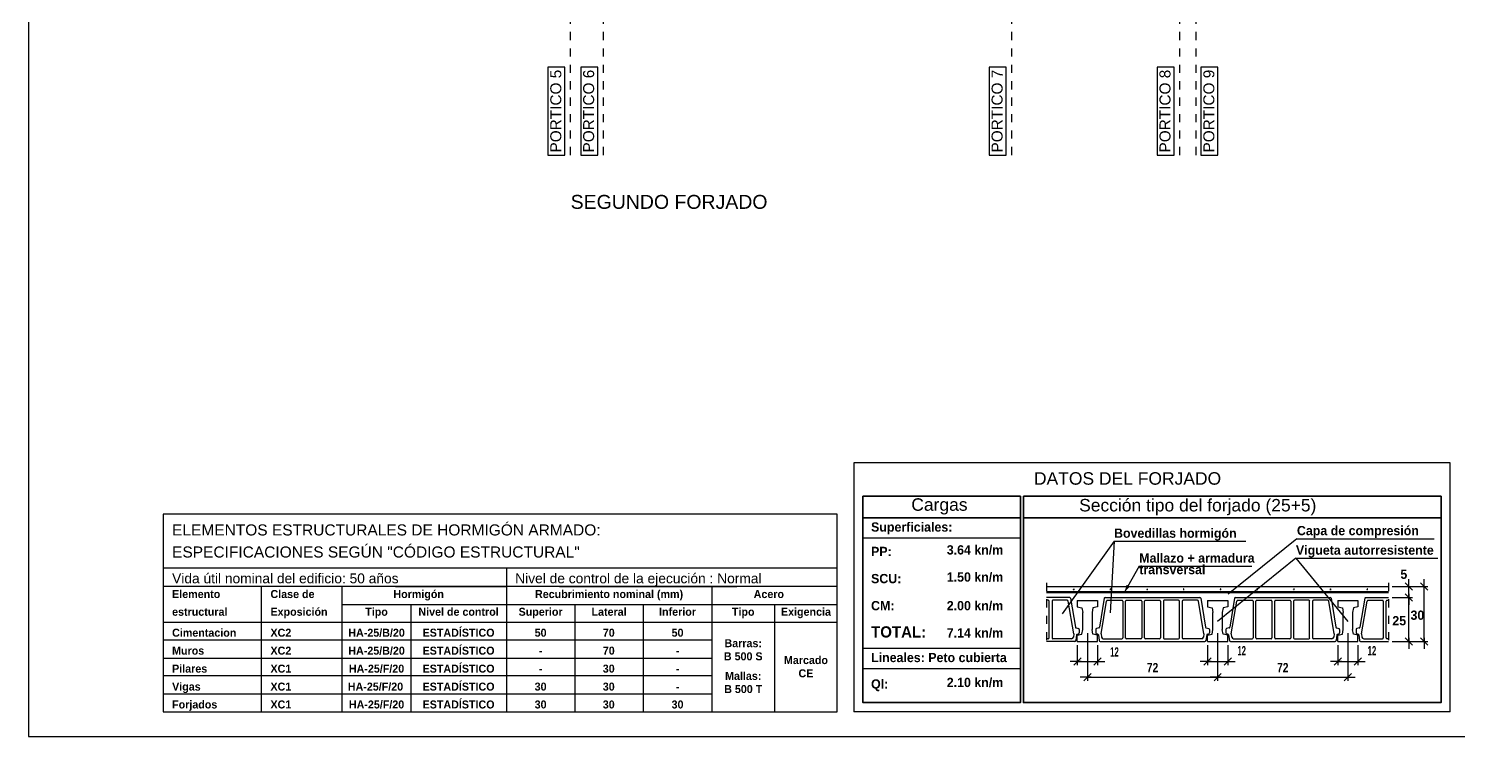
# Model space of a CAD drawing. Extents: x 2455 to 9764, y -806 to 181.
# Drawn here: x 4955.92 to 4973.33, y -582.59 to -573.96 of the extents above; entities that cross this region are included whole.
import ezdxf
from ezdxf.enums import TextEntityAlignment as Align

# ---------------------------------------------------------------- set-up
doc = ezdxf.new("R2010")
doc.units = 0
doc.header["$LTSCALE"] = 0.2
doc.header["$MEASUREMENT"] = 0
doc.linetypes.add('RAYITAS', pattern=[0.375, 0.25, -0.125])
doc.linetypes.add('TRAZO_Y_PUNTO', pattern=[1, 0.5, -0.25, 0, -0.25])
doc.layers.add('0-CYPE2', color=4, linetype='CONTINUOUS', lineweight=35)
doc.layers.add('0-CYPE3', color=5, linetype='CONTINUOUS', lineweight=50)
for name, color, linetype in [('01_cajetín', 7, 'CONTINUOUS'), ('01_textos', 7, 'CONTINUOUS'), ('01_varios', 5, 'CONTINUOUS'), ('02_ejes', 38, 'RAYITAS'), ('02_trama muros', 2, 'CONTINUOUS'), ('07-TEXTOS', 7, 'CONTINUOUS'), ('COTAS', 2, 'CONTINUOUS'), ('CYPECABECERA', 2, 'CONTINUOUS'), ('DETALLE', 2, 'CONTINUOUS'), ('FORJADO', 2, 'CONTINUOUS'), ('PILAR_REF', 3, 'CONTINUOUS'), ('WL', 7, 'CONTINUOUS')]:
    doc.layers.add(name, color=color, linetype=linetype)
doc.layers.add('01_cartela', color=6, linetype='CONTINUOUS', plot=False)
doc.styles.add('BERNARDO', font='GOTHICB.TTF')
doc.styles.add('Estilo1', font='swissel.ttf')
doc.styles.add('NIEVES2', font='sanss___.ttf')

msp = doc.modelspace()

# ---------------------------------------------------------------- linework, layer by layer
at = {"layer": '0-CYPE2'}
for p, q in [((4968.001, -579.657), (4966.081, -579.657)), ((4968.001, -582.174), (4968.001, -579.657)), ((4968.037, -579.657), (4973.123, -579.657)), ((4968.037, -582.174), (4968.037, -579.657)), ((4966.081, -579.92), (4968.001, -579.92)), ((4968.037, -579.92), (4973.123, -579.92)), ((4973.123, -582.174), (4968.037, -582.174))]:
    msp.add_line(p, q, dxfattribs=at)
for points in [[(4966.081, -579.657), (4968.001, -579.657), (4968.001, -582.174), (4966.081, -582.174)], [(4968.037, -579.657), (4973.123, -579.657), (4973.123, -582.174), (4968.037, -582.174)]]:
    msp.add_lwpolyline(points, close=True, dxfattribs=at)
at = {"layer": '0-CYPE3'}
msp.add_line((4968.318, -580.826), (4972.483, -580.826), dxfattribs=at)
at = {"layer": '01_cartela', "color": 3}
msp.add_lwpolyline([(4955.92, -561.051), (4955.92, -582.586), (4986.558, -582.586), (4986.558, -561.051)], close=True, dxfattribs=at)
at = {"layer": '01_varios'}
for p, q in [((4968.759, -581.284), (4968.759, -581.073)), ((4968.873, -581.073), (4968.873, -581.284)), ((4970.345, -581.284), (4970.345, -581.073)), ((4970.459, -581.073), (4970.459, -581.284)), ((4971.932, -581.284), (4971.932, -581.073)), ((4972.045, -581.073), (4972.045, -581.284))]:
    msp.add_line(p, q, dxfattribs=at)
at = {"layer": '02_ejes', "color": 120, "linetype": 'TRAZO_Y_PUNTO', "ltscale": 0.5}
for p, q in [((4962.522, -575.498, 0), (4962.522, -562.312, 0)), ((4962.922, -575.498, 0), (4962.922, -562.312, 0)), ((4967.897, -575.498, 0), (4967.897, -562.312, 0)), ((4969.942, -575.498, 0), (4969.942, -562.312, 0)), ((4970.142, -575.498, 0), (4970.142, -562.312, 0))]:
    msp.add_line(p, q, dxfattribs=at)
at = {"layer": '02_trama muros', "color": 2}
for p, q in [((4966.081, -580.166), (4968.001, -580.166)), ((4966.081, -581.511), (4968.001, -581.511)), ((4966.081, -581.757), (4968.001, -581.757))]:
    msp.add_line(p, q, dxfattribs=at)
at = {"layer": 'COTAS', "linetype": 'Continuous'}
for p, q in [((4972.528, -580.759), (4972.962, -580.759)), ((4972.528, -580.759), (4972.774, -580.759)), ((4972.774, -580.804), (4972.685, -580.714)), ((4972.729, -580.804), (4972.729, -580.67)), ((4972.729, -580.893), (4972.729, -580.759)), ((4972.962, -580.804), (4972.873, -580.714)), ((4972.918, -580.804), (4972.918, -580.67)), ((4972.918, -581.429), (4972.918, -580.759)), ((4972.528, -580.893), (4972.774, -580.893)), ((4972.528, -580.893), (4972.774, -580.893)), ((4972.774, -580.938), (4972.685, -580.848)), ((4972.774, -580.938), (4972.685, -580.848)), ((4972.729, -580.938), (4972.729, -580.781)), ((4972.729, -580.848), (4972.729, -580.982)), ((4972.729, -581.429), (4972.729, -580.893)), ((4968.816, -581.326), (4968.816, -581.907)), ((4970.402, -581.326), (4970.402, -581.907)), ((4971.988, -581.326), (4971.988, -581.907)), ((4972.528, -581.429), (4972.962, -581.429)), ((4972.528, -581.429), (4972.774, -581.429)), ((4972.774, -581.474), (4972.685, -581.384)), ((4972.729, -581.384), (4972.729, -581.518)), ((4972.962, -581.474), (4972.873, -581.384)), ((4972.918, -581.384), (4972.918, -581.518)), ((4968.649, -581.716), (4968.738, -581.627)), ((4968.693, -581.474), (4968.693, -581.716)), ((4968.894, -581.716), (4968.984, -581.627)), ((4968.939, -581.474), (4968.939, -581.716)), ((4970.235, -581.716), (4970.324, -581.627)), ((4970.28, -581.474), (4970.28, -581.716)), ((4970.481, -581.716), (4970.57, -581.627)), ((4970.525, -581.474), (4970.525, -581.716)), ((4971.821, -581.716), (4971.91, -581.627)), ((4971.866, -581.474), (4971.866, -581.716)), ((4972.067, -581.716), (4972.156, -581.627)), ((4972.111, -581.474), (4972.111, -581.716)), ((4968.738, -581.671), (4968.604, -581.671)), ((4968.693, -581.671), (4968.939, -581.671)), ((4968.772, -581.907), (4968.861, -581.818)), ((4968.894, -581.671), (4969.028, -581.671)), ((4970.324, -581.671), (4970.19, -581.671)), ((4970.28, -581.671), (4970.525, -581.671)), ((4970.358, -581.907), (4970.447, -581.818)), ((4970.358, -581.907), (4970.447, -581.818)), ((4970.481, -581.671), (4970.615, -581.671)), ((4971.91, -581.671), (4971.776, -581.671)), ((4971.866, -581.671), (4972.111, -581.671)), ((4971.944, -581.907), (4972.033, -581.818)), ((4972.067, -581.671), (4972.201, -581.671)), ((4968.861, -581.862), (4968.727, -581.862)), ((4968.816, -581.862), (4970.402, -581.862)), ((4970.447, -581.862), (4970.313, -581.862)), ((4970.358, -581.862), (4970.492, -581.862)), ((4970.402, -581.862), (4971.988, -581.862)), ((4971.944, -581.862), (4972.078, -581.862))]:
    msp.add_line(p, q, dxfattribs=at)
at = {"layer": 'CYPECABECERA', "color": 7, "linetype": 'Continuous'}
msp.add_lwpolyline([(4965.77, -579.877), (4957.56, -579.877), (4957.56, -582.286), (4965.77, -582.286)], close=True, dxfattribs=at)
at = {"layer": 'DETALLE', "color": 7}
for p, q in [((4973.235, -579.252), (4965.97, -579.252)), ((4973.235, -582.286), (4965.97, -582.286))]:
    msp.add_line(p, q, dxfattribs=at)
for points in [[(4965.97, -579.252), (4965.97, -582.286)], [(4973.235, -582.286), (4973.235, -579.252)]]:
    msp.add_lwpolyline(points, dxfattribs=at)
at = {"layer": 'FORJADO', "color": 4, "linetype": 'Continuous'}
for p, q in [((4969.14, -580.206), (4968.507, -581.091)), ((4969.14, -580.206), (4969.092, -581.08)), ((4969.14, -580.206), (4970.744, -580.206)), ((4971.368, -580.175), (4970.532, -580.852)), ((4971.368, -580.175), (4973.041, -580.175)), ((4971.356, -580.413), (4970.402, -581.183)), ((4971.356, -580.413), (4971.988, -581.183)), ((4971.356, -580.413), (4973.086, -580.413)), ((4969.447, -580.509), (4969.269, -580.826)), ((4969.447, -580.509), (4970.818, -580.509))]:
    msp.add_line(p, q, dxfattribs=at)
at = {"layer": 'FORJADO', "color": 4, "linetype": 'TRAZO_Y_PUNTO'}
for p, q in [((4968.318, -580.714), (4968.318, -581.474)), ((4972.483, -580.714), (4972.483, -581.474))]:
    msp.add_line(p, q, dxfattribs=at)
at = {"layer": 'FORJADO', "color": 5}
for p, q in [((4968.318, -580.759), (4972.483, -580.759)), ((4968.693, -580.928), (4968.693, -581.006)), ((4968.693, -580.928), (4968.939, -580.928)), ((4968.939, -580.928), (4968.939, -581.006)), ((4970.279, -580.928), (4970.279, -581.006)), ((4970.279, -580.928), (4970.525, -580.928)), ((4970.525, -580.928), (4970.525, -581.006)), ((4971.866, -580.928), (4971.866, -581.006)), ((4971.866, -580.928), (4972.111, -580.928)), ((4972.111, -580.928), (4972.111, -581.006)), ((4968.693, -581.006), (4968.749, -581.017)), ((4968.749, -581.017), (4968.759, -581.073)), ((4968.883, -581.017), (4968.873, -581.073)), ((4968.939, -581.006), (4968.883, -581.017)), ((4970.279, -581.006), (4970.335, -581.017)), ((4970.335, -581.017), (4970.345, -581.073)), ((4970.469, -581.017), (4970.459, -581.073)), ((4970.525, -581.006), (4970.469, -581.017)), ((4971.866, -581.006), (4971.921, -581.017)), ((4971.921, -581.017), (4971.932, -581.073)), ((4972.056, -581.017), (4972.045, -581.073)), ((4972.111, -581.006), (4972.056, -581.017)), ((4968.749, -581.34), (4968.759, -581.284)), ((4968.883, -581.34), (4968.873, -581.284)), ((4970.335, -581.34), (4970.345, -581.284)), ((4970.469, -581.34), (4970.459, -581.284)), ((4971.921, -581.34), (4971.932, -581.284)), ((4972.056, -581.34), (4972.045, -581.284)), ((4968.693, -581.351), (4968.749, -581.34)), ((4968.693, -581.429), (4968.693, -581.351)), ((4968.693, -581.429), (4968.939, -581.429)), ((4968.939, -581.351), (4968.883, -581.34)), ((4968.939, -581.429), (4968.939, -581.351)), ((4970.279, -581.351), (4970.335, -581.34)), ((4970.279, -581.429), (4970.279, -581.351)), ((4970.279, -581.429), (4970.525, -581.429)), ((4970.525, -581.351), (4970.469, -581.34)), ((4970.525, -581.429), (4970.525, -581.351)), ((4971.866, -581.351), (4971.921, -581.34)), ((4971.866, -581.429), (4971.866, -581.351)), ((4971.866, -581.429), (4972.111, -581.429)), ((4972.111, -581.351), (4972.056, -581.34)), ((4972.111, -581.429), (4972.111, -581.351))]:
    msp.add_line(p, q, dxfattribs=at)
at = {"layer": 'FORJADO'}
for p, q in [((4968.6, -580.893), (4968.318, -580.893)), ((4968.34, -580.926), (4968.318, -580.926)), ((4968.351, -581.386), (4968.351, -580.938)), ((4968.385, -580.938), (4968.385, -581.386)), ((4968.571, -580.926), (4968.396, -580.926)), ((4968.65, -581.337), (4968.582, -580.936)), ((4968.611, -580.902), (4968.67, -581.254)), ((4969.021, -580.902), (4968.963, -581.254)), ((4968.982, -581.337), (4969.05, -580.936)), ((4969.032, -580.893), (4970.186, -580.893)), ((4969.061, -580.926), (4969.237, -580.926)), ((4969.248, -580.938), (4969.248, -581.386)), ((4969.281, -581.386), (4969.281, -580.938)), ((4969.292, -580.926), (4969.466, -580.926)), ((4969.478, -580.938), (4969.478, -581.384)), ((4969.511, -581.384), (4969.511, -580.938)), ((4969.522, -580.926), (4969.696, -580.926)), ((4969.707, -580.938), (4969.707, -581.384)), ((4969.741, -580.938), (4969.741, -581.384)), ((4969.926, -580.926), (4969.752, -580.926)), ((4969.937, -581.384), (4969.937, -580.938)), ((4969.971, -580.938), (4969.971, -581.384)), ((4970.157, -580.926), (4969.982, -580.926)), ((4970.236, -581.337), (4970.169, -580.936)), ((4970.197, -580.902), (4970.256, -581.254)), ((4970.608, -580.902), (4970.549, -581.254)), ((4970.568, -581.337), (4970.636, -580.936)), ((4970.619, -580.893), (4971.772, -580.893)), ((4970.647, -580.926), (4970.823, -580.926)), ((4970.834, -580.938), (4970.834, -581.384)), ((4970.867, -581.384), (4970.867, -580.938)), ((4970.879, -580.926), (4971.053, -580.926)), ((4971.064, -580.938), (4971.064, -581.384)), ((4971.097, -581.384), (4971.097, -580.938)), ((4971.108, -580.926), (4971.282, -580.926)), ((4971.294, -580.938), (4971.294, -581.386)), ((4971.327, -580.938), (4971.327, -581.386)), ((4971.512, -580.926), (4971.338, -580.926)), ((4971.523, -581.384), (4971.523, -580.938)), ((4971.557, -580.938), (4971.557, -581.384)), ((4971.744, -580.926), (4971.568, -580.926)), ((4971.822, -581.337), (4971.755, -580.936)), ((4971.783, -580.902), (4971.842, -581.254)), ((4972.194, -580.902), (4972.135, -581.254)), ((4972.155, -581.337), (4972.222, -580.936)), ((4972.205, -580.893), (4972.483, -580.893)), ((4972.233, -580.926), (4972.409, -580.926)), ((4972.42, -580.938), (4972.42, -581.386)), ((4972.454, -581.386), (4972.454, -580.938)), ((4972.465, -580.926), (4972.483, -580.926)), ((4968.678, -581.263), (4968.707, -581.271)), ((4968.716, -581.281), (4968.716, -581.324)), ((4968.917, -581.281), (4968.917, -581.324)), ((4968.954, -581.263), (4968.925, -581.271)), ((4970.264, -581.263), (4970.293, -581.271)), ((4970.302, -581.281), (4970.302, -581.324)), ((4970.503, -581.281), (4970.503, -581.324)), ((4970.54, -581.263), (4970.511, -581.271)), ((4971.85, -581.263), (4971.88, -581.271)), ((4971.888, -581.281), (4971.888, -581.324)), ((4972.089, -581.281), (4972.089, -581.324)), ((4972.127, -581.263), (4972.098, -581.271)), ((4968.34, -581.396), (4968.318, -581.396)), ((4968.661, -581.429), (4968.318, -581.429)), ((4968.623, -581.396), (4968.396, -581.396)), ((4968.65, -581.337), (4968.645, -581.376)), ((4968.683, -581.347), (4968.673, -581.418)), ((4968.692, -581.338), (4968.707, -581.335)), ((4968.941, -581.338), (4968.926, -581.335)), ((4968.95, -581.347), (4968.959, -581.418)), ((4968.972, -581.429), (4970.247, -581.429)), ((4968.982, -581.337), (4968.987, -581.376)), ((4969.009, -581.396), (4969.237, -581.396)), ((4969.466, -581.396), (4969.292, -581.396)), ((4969.696, -581.396), (4969.522, -581.396)), ((4969.752, -581.396), (4969.926, -581.396)), ((4970.209, -581.396), (4969.982, -581.396)), ((4970.236, -581.337), (4970.231, -581.376)), ((4970.269, -581.347), (4970.26, -581.418)), ((4970.278, -581.338), (4970.293, -581.335)), ((4970.527, -581.338), (4970.512, -581.335)), ((4970.536, -581.347), (4970.545, -581.418)), ((4970.558, -581.429), (4971.833, -581.429)), ((4970.568, -581.337), (4970.573, -581.376)), ((4970.596, -581.396), (4970.823, -581.396)), ((4971.053, -581.396), (4970.879, -581.396)), ((4971.282, -581.396), (4971.108, -581.396)), ((4971.338, -581.396), (4971.512, -581.396)), ((4971.795, -581.396), (4971.568, -581.396)), ((4971.822, -581.337), (4971.817, -581.376)), ((4971.855, -581.347), (4971.846, -581.418)), ((4971.864, -581.338), (4971.879, -581.335)), ((4972.113, -581.338), (4972.098, -581.335)), ((4972.122, -581.347), (4972.131, -581.418)), ((4972.144, -581.429), (4972.483, -581.429)), ((4972.155, -581.337), (4972.16, -581.376)), ((4972.182, -581.396), (4972.409, -581.396)), ((4972.483, -581.396), (4972.465, -581.396))]:
    msp.add_line(p, q, dxfattribs=at)
for centre, radius, start, end in [((4968.34, -580.938), 0.0112, 360, 90), ((4968.396, -580.938), 0.0112, 90, 180), ((4968.571, -580.938), 0.0112, 8.9306, 90), ((4968.6, -580.904), 0.0112, 8.9306, 90), ((4969.032, -580.904), 0.0112, 90, 171.0694), ((4969.061, -580.938), 0.0112, 90, 171.0694), ((4969.237, -580.938), 0.0112, 0, 90), ((4969.292, -580.938), 0.0112, 90, 180), ((4969.466, -580.938), 0.0112, 0, 90), ((4969.522, -580.938), 0.0112, 90, 180), ((4969.696, -580.938), 0.0112, 0, 90), ((4969.752, -580.938), 0.0112, 90, 180), ((4969.926, -580.938), 0.0112, 0, 90), ((4969.982, -580.938), 0.0112, 90, 180), ((4970.157, -580.938), 0.0112, 8.9306, 90), ((4970.186, -580.904), 0.0112, 8.9306, 90), ((4970.619, -580.904), 0.0112, 90, 171.0694), ((4970.647, -580.938), 0.0112, 90, 171.0694), ((4970.823, -580.938), 0.0112, 0, 90), ((4970.879, -580.938), 0.0112, 90, 180), ((4971.053, -580.938), 0.0112, 0, 90), ((4971.108, -580.938), 0.0112, 90, 180), ((4971.282, -580.938), 0.0112, 0, 90), ((4971.338, -580.938), 0.0112, 90, 180), ((4971.512, -580.938), 0.0112, 0, 90), ((4971.568, -580.938), 0.0112, 90, 180), ((4971.744, -580.938), 0.0112, 8.9306, 90), ((4971.772, -580.904), 0.0112, 8.9306, 90), ((4972.205, -580.904), 0.0112, 90, 171.0694), ((4972.233, -580.938), 0.0112, 90, 171.0694), ((4972.409, -580.938), 0.0112, 0, 90), ((4972.465, -580.938), 0.0112, 90, 180), ((4968.681, -581.253), 0.0112, 188.9306, 255.9637), ((4968.705, -581.281), 0.0112, 360, 75.9638), ((4968.928, -581.281), 0.0112, 104.0362, 180), ((4968.952, -581.253), 0.0112, 284.0363, 351.0694), ((4970.267, -581.253), 0.0112, 188.9306, 255.9637), ((4970.291, -581.281), 0.0112, 0, 75.9638), ((4970.514, -581.281), 0.0112, 104.0362, 180), ((4970.538, -581.253), 0.0112, 284.0363, 351.0694), ((4971.853, -581.253), 0.0112, 188.9306, 255.9637), ((4971.877, -581.281), 0.0112, 0, 75.9638), ((4972.1, -581.281), 0.0112, 104.0362, 180), ((4972.124, -581.253), 0.0112, 284.0363, 351.0694), ((4968.34, -581.384), 0.0112, 270, 360), ((4968.396, -581.384), 0.0112, 180, 270), ((4968.623, -581.373), 0.0224, 270, 352.6011), ((4968.661, -581.416), 0.0129, 270, 352.6011), ((4968.694, -581.349), 0.0112, 101.3099, 172.6012), ((4968.705, -581.324), 0.0112, 281.31, 360), ((4968.928, -581.324), 0.0112, 180, 258.69), ((4968.939, -581.349), 0.0112, 7.3988, 78.6901), ((4968.972, -581.416), 0.0129, 187.3989, 270), ((4969.009, -581.373), 0.0224, 187.3989, 270), ((4969.237, -581.384), 0.0112, 270, 0), ((4969.292, -581.384), 0.0112, 180, 270), ((4969.466, -581.384), 0.0112, 270, 0), ((4969.522, -581.384), 0.0112, 180, 270), ((4969.696, -581.384), 0.0112, 270, 0), ((4969.752, -581.384), 0.0112, 180, 270), ((4969.926, -581.384), 0.0112, 270, 0), ((4969.982, -581.384), 0.0112, 180, 270), ((4970.209, -581.373), 0.0224, 270, 352.6011), ((4970.247, -581.416), 0.0129, 270, 352.6011), ((4970.28, -581.349), 0.0112, 101.3099, 172.6012), ((4970.291, -581.324), 0.0112, 281.31, 0), ((4970.514, -581.324), 0.0112, 180, 258.69), ((4970.525, -581.349), 0.0112, 7.3988, 78.6901), ((4970.558, -581.416), 0.0129, 187.3989, 270), ((4970.596, -581.373), 0.0224, 187.3989, 270), ((4970.823, -581.384), 0.0112, 270, 0), ((4970.879, -581.384), 0.0112, 180, 270), ((4971.053, -581.384), 0.0112, 270, 0), ((4971.108, -581.384), 0.0112, 180, 270), ((4971.282, -581.384), 0.0112, 270, 0), ((4971.338, -581.384), 0.0112, 180, 270), ((4971.512, -581.384), 0.0112, 270, 0), ((4971.568, -581.384), 0.0112, 180, 270), ((4971.795, -581.373), 0.0224, 270, 352.6011), ((4971.833, -581.416), 0.0129, 270, 352.6011), ((4971.866, -581.349), 0.0112, 101.3099, 172.6012), ((4971.877, -581.324), 0.0112, 281.31, 0), ((4972.1, -581.324), 0.0112, 180, 258.69), ((4972.111, -581.349), 0.0112, 7.3988, 78.6901), ((4972.144, -581.416), 0.0129, 187.3989, 270), ((4972.182, -581.373), 0.0224, 187.3989, 270), ((4972.409, -581.384), 0.0112, 270, 0), ((4972.465, -581.384), 0.0112, 180, 270)]:
    msp.add_arc(centre, radius, start, end, dxfattribs=at)
at = {"layer": 'FORJADO', "color": 4, "linetype": 'Continuous'}
msp.add_solid([(4969.293, -580.737), (4969.269, -580.826), (4969.332, -580.759), (4969.269, -580.826)], dxfattribs=at)
at = {"layer": 'FORJADO', "color": 1, "linetype": 'Continuous'}
for points in [[(4968.636, -580.791), (4968.642, -580.797), (4968.642, -580.785)], [(4968.636, -580.797), (4968.642, -580.797), (4968.636, -580.791)], [(4968.642, -580.785), (4968.642, -580.797), (4968.648, -580.785)], [(4968.642, -580.797), (4968.655, -580.803), (4968.648, -580.785)], [(4968.655, -580.803), (4968.642, -580.797), (4968.642, -580.803)], [(4968.655, -580.785), (4968.648, -580.785), (4968.655, -580.803)], [(4968.661, -580.797), (4968.661, -580.785), (4968.655, -580.785)], [(4968.655, -580.803), (4968.661, -580.797), (4968.655, -580.785)], [(4969.086, -580.803), (4969.105, -580.803), (4969.098, -580.785)], [(4969.086, -580.803), (4969.098, -580.785), (4969.092, -580.785)], [(4969.092, -580.785), (4969.086, -580.785), (4969.086, -580.803)], [(4969.098, -580.778), (4969.092, -580.778), (4969.098, -580.785)], [(4969.092, -580.778), (4969.092, -580.785), (4969.098, -580.785)], [(4969.105, -580.785), (4969.098, -580.785), (4969.105, -580.803)], [(4969.53, -580.791), (4969.53, -580.797), (4969.536, -580.791)], [(4969.53, -580.797), (4969.536, -580.797), (4969.536, -580.791)], [(4969.536, -580.791), (4969.548, -580.803), (4969.542, -580.785)], [(4969.536, -580.785), (4969.536, -580.791), (4969.542, -580.785)], [(4969.536, -580.797), (4969.548, -580.803), (4969.536, -580.791)], [(4969.548, -580.803), (4969.536, -580.797), (4969.536, -580.803)], [(4969.542, -580.785), (4969.548, -580.803), (4969.548, -580.785)], [(4969.554, -580.797), (4969.554, -580.785), (4969.548, -580.785)], [(4969.548, -580.803), (4969.554, -580.797), (4969.548, -580.785)], [(4969.979, -580.803), (4969.998, -580.803), (4969.992, -580.785)], [(4969.979, -580.803), (4969.992, -580.785), (4969.986, -580.785)], [(4969.986, -580.785), (4969.979, -580.785), (4969.979, -580.803)], [(4969.992, -580.778), (4969.986, -580.778), (4969.992, -580.785)], [(4969.986, -580.778), (4969.986, -580.785), (4969.992, -580.785)], [(4969.998, -580.785), (4969.992, -580.785), (4969.998, -580.803)], [(4970.423, -580.797), (4970.429, -580.797), (4970.429, -580.791)], [(4970.423, -580.791), (4970.423, -580.797), (4970.429, -580.791)], [(4970.429, -580.791), (4970.442, -580.803), (4970.436, -580.785)], [(4970.429, -580.785), (4970.429, -580.791), (4970.436, -580.785)], [(4970.429, -580.797), (4970.442, -580.803), (4970.429, -580.791)], [(4970.442, -580.803), (4970.429, -580.797), (4970.429, -580.803)], [(4970.442, -580.778), (4970.436, -580.778), (4970.442, -580.785)], [(4970.436, -580.778), (4970.436, -580.785), (4970.442, -580.785)], [(4970.436, -580.785), (4970.442, -580.803), (4970.442, -580.785)], [(4970.448, -580.797), (4970.448, -580.785), (4970.442, -580.785)], [(4970.442, -580.803), (4970.448, -580.797), (4970.442, -580.785)], [(4970.873, -580.803), (4970.892, -580.803), (4970.885, -580.785)], [(4970.873, -580.803), (4970.885, -580.785), (4970.879, -580.785)], [(4970.879, -580.785), (4970.873, -580.785), (4970.873, -580.803)], [(4970.885, -580.778), (4970.879, -580.778), (4970.885, -580.785)], [(4970.879, -580.778), (4970.879, -580.785), (4970.885, -580.785)], [(4970.892, -580.785), (4970.885, -580.785), (4970.892, -580.803)], [(4971.317, -580.797), (4971.323, -580.797), (4971.323, -580.791)], [(4971.317, -580.791), (4971.317, -580.797), (4971.323, -580.791)], [(4971.323, -580.791), (4971.335, -580.803), (4971.329, -580.785)], [(4971.323, -580.785), (4971.323, -580.791), (4971.329, -580.785)], [(4971.323, -580.797), (4971.335, -580.803), (4971.323, -580.791)], [(4971.335, -580.803), (4971.323, -580.797), (4971.323, -580.803)], [(4971.335, -580.778), (4971.329, -580.778), (4971.335, -580.785)], [(4971.329, -580.778), (4971.329, -580.785), (4971.335, -580.785)], [(4971.329, -580.785), (4971.335, -580.803), (4971.335, -580.785)], [(4971.342, -580.797), (4971.342, -580.785), (4971.335, -580.785)], [(4971.335, -580.803), (4971.342, -580.797), (4971.335, -580.785)], [(4971.767, -580.803), (4971.785, -580.803), (4971.779, -580.785)], [(4971.767, -580.803), (4971.779, -580.785), (4971.773, -580.785)], [(4971.773, -580.785), (4971.767, -580.785), (4971.767, -580.803)], [(4971.779, -580.778), (4971.773, -580.778), (4971.779, -580.785)], [(4971.773, -580.778), (4971.773, -580.785), (4971.779, -580.785)], [(4971.785, -580.785), (4971.779, -580.785), (4971.785, -580.803)], [(4972.21, -580.797), (4972.216, -580.797), (4972.216, -580.791)], [(4972.21, -580.791), (4972.21, -580.797), (4972.216, -580.791)], [(4972.216, -580.791), (4972.229, -580.803), (4972.223, -580.785)], [(4972.216, -580.785), (4972.216, -580.791), (4972.223, -580.785)], [(4972.216, -580.797), (4972.229, -580.803), (4972.216, -580.791)], [(4972.229, -580.803), (4972.216, -580.797), (4972.216, -580.803)], [(4972.229, -580.778), (4972.223, -580.778), (4972.229, -580.785)], [(4972.223, -580.778), (4972.223, -580.785), (4972.229, -580.785)], [(4972.223, -580.785), (4972.229, -580.803), (4972.229, -580.785)], [(4972.235, -580.797), (4972.235, -580.785), (4972.229, -580.785)], [(4972.229, -580.803), (4972.235, -580.797), (4972.229, -580.785)]]:
    msp.add_solid(points, dxfattribs=at)
at = {"layer": 'PILAR_REF', "elevation": 0}
for points in [[(4962.452, -575.498), (4962.452, -574.425), (4962.245, -574.425), (4962.245, -575.498)], [(4962.852, -575.498), (4962.852, -574.425), (4962.645, -574.425), (4962.645, -575.498)], [(4967.827, -575.498), (4967.827, -574.425), (4967.62, -574.425), (4967.62, -575.498)], [(4969.872, -575.498), (4969.872, -574.425), (4969.665, -574.425), (4969.665, -575.498)], [(4970.406, -575.498), (4970.406, -574.425), (4970.198, -574.425), (4970.198, -575.498)]]:
    msp.add_lwpolyline(points, close=True, dxfattribs=at)
at = {"layer": 'WL', "color": 5, "linetype": 'Continuous'}
for p, q in [((4957.56, -580.53), (4965.77, -580.53)), ((4961.739, -580.53), (4961.739, -580.76))]:
    msp.add_line(p, q, dxfattribs=at)
at = {"layer": 'WL', "color": 2, "linetype": 'Continuous'}
for p, q in [((4965.77, -580.76), (4957.56, -580.76)), ((4958.758, -582.286), (4958.758, -580.76)), ((4959.741, -582.286), (4959.741, -580.76)), ((4960.389, -580.76), (4961.739, -580.76)), ((4961.739, -580.76), (4961.739, -582.286)), ((4962.387, -580.76), (4963.737, -580.76)), ((4962.899, -580.76), (4964.547, -580.76)), ((4964.242, -580.76), (4964.242, -582.286)), ((4959.741, -580.976), (4961.739, -580.976)), ((4960.575, -580.976), (4960.575, -582.286)), ((4961.739, -580.976), (4964.242, -580.976)), ((4962.573, -580.976), (4962.573, -582.286)), ((4963.407, -580.976), (4963.407, -582.286)), ((4964.242, -580.976), (4965.77, -580.976)), ((4965.006, -580.976), (4965.006, -582.286)), ((4957.56, -581.192), (4965.77, -581.192)), ((4964.242, -581.411), (4957.56, -581.411)), ((4957.56, -581.63), (4964.242, -581.63)), ((4964.242, -581.848), (4957.56, -581.848)), ((4957.56, -582.067), (4959.045, -582.067)), ((4957.56, -582.067), (4964.242, -582.067)), ((4961.954, -582.067), (4962.899, -582.067))]:
    msp.add_line(p, q, dxfattribs=at)

# ---------------------------------------------------------------- texts
at = {"layer": '01_cajetín', "color": 5, "style": 'Estilo1'}
msp.add_text('DATOS DEL FORJADO', height=0.15221, dxfattribs=at).set_placement((4969.305, -579.517), align=Align.CENTER)
for s, height, p in [('Cargas', 0.1522, (4966.671, -579.835)), ('Sección tipo del forjado (25+5)', 0.15221, (4968.715, -579.843))]:
    msp.add_text(s, height=height, dxfattribs=at).set_placement(p)
at = {"layer": '01_textos', "color": 5, "style": 'Estilo1'}
msp.add_text('SEGUNDO FORJADO', height=0.16973, dxfattribs=at).set_placement((4962.522, -576.154, 0))
at = {"layer": '07-TEXTOS', "color": 5, "style": 'BERNARDO'}
for s, height, p in [('Superficiales: ', 0.11293, (4966.181, -580.089)), ('Bovedillas hormigón', 0.11293, (4969.14, -580.164)), ('Capa de compresión ', 0.11293, (4971.368, -580.133)), ('3.64 kn/m', 0.1129, (4967.103, -580.368)), ('Vigueta autorresistente', 0.11293, (4971.356, -580.371)), ('PP: ', 0.1129, (4966.181, -580.387)), ('Mallazo + armadura ', 0.11293, (4969.447, -580.467)), ('1.50 kn/m', 0.1129, (4967.103, -580.699)), ('transversal', 0.11293, (4969.447, -580.608)), ('SCU: ', 0.1129, (4966.181, -580.718)), ('CM: ', 0.1129, (4966.181, -581.048)), ('2.00 kn/m', 0.1129, (4967.103, -581.048)), ('Lineales: Peto cubierta', 0.11293, (4966.181, -581.68)), ('Ql: ', 0.1129, (4966.181, -582.003)), ('2.10 kn/m', 0.1129, (4967.103, -581.984))]:
    msp.add_text(s, height=height, dxfattribs=at).set_placement(p)
for s, height, p in [('5', 0.113, (4972.67, -580.665)), ('25', 0.1129, (4972.614, -581.231)), ('30', 0.1129, (4972.835, -581.164))]:
    msp.add_text(s, height=height, dxfattribs=at).set_placement(p, align=Align.CENTER)
at = {"layer": '07-TEXTOS', "color": 1, "style": 'BERNARDO'}
for s, height, p in [('TOTAL:', 0.1369, (4966.181, -581.38)), ('7.14 kn/m', 0.1129, (4967.103, -581.38))]:
    msp.add_text(s, height=height, dxfattribs=at).set_placement(p)
at = {"layer": '07-TEXTOS', "color": 5, "style": 'BERNARDO'}
for s, width, p, p2 in [('12', 0.593579, (4969.093, -581.612), (4969.198, -581.612)), ('12', 0.593579, (4970.643, -581.597), (4970.747, -581.597)), ('12', 0.593933, (4972.229, -581.597), (4972.334, -581.597)), ('72', 0.791556, (4969.54, -581.803), (4969.679, -581.803)), ('72', 0.791556, (4971.126, -581.803), (4971.265, -581.803))]:
    msp.add_text(s, height=0.1129, dxfattribs=dict(at, width=width)).set_placement(p, p2, align=Align.FIT)
at = {"layer": 'PILAR_REF', "color": 7, "linetype": 'Continuous', "style": 'NIEVES2'}
for s, p in [('PORTICO 5', (4962.408, -575.467, 0)), ('PORTICO 6', (4962.808, -575.467, 0)), ('PORTICO 7', (4967.783, -575.467, 0)), ('PORTICO 8', (4969.828, -575.467, 0)), ('PORTICO 9', (4970.362, -575.467, 0))]:
    msp.add_text(s, height=0.134, rotation=90, dxfattribs=at).set_placement(p)
at = {"layer": 'WL', "color": 5, "linetype": 'Continuous', "style": 'Estilo1'}
for s, height, p in [('ELEMENTOS ESTRUCTURALES DE HORMIGÓN ARMADO:', 0.13503, (4957.668, -580.136)), ('ESPECIFICACIONES SEGÚN "CÓDIGO ESTRUCTURAL"', 0.13503, (4957.668, -580.405)), ('Vida útil nominal del edificio: 50 años  ', 0.12, (4957.668, -580.719)), ('Nivel de control de la ejecución : Normal', 0.12, (4961.847, -580.719))]:
    msp.add_text(s, height=height, dxfattribs=at).set_placement(p)
at = {"layer": 'WL', "color": 7, "linetype": 'Continuous', "style": 'BERNARDO'}
for s, p in [('Elemento', (4957.668, -580.899)), ('Clase de ', (4958.866, -580.899)), ('estructural', (4957.668, -581.115)), ('Exposición', (4958.866, -581.115)), ('Cimentacion', (4957.668, -581.37)), ('XC2', (4958.866, -581.37)), ('Muros', (4957.668, -581.589)), ('XC2', (4958.866, -581.589)), ('Pilares ', (4957.668, -581.808)), ('XC1', (4958.866, -581.808)), ('Vigas', (4957.668, -582.027)), ('XC1', (4958.866, -582.027)), ('Forjados', (4957.668, -582.245)), ('XC1', (4958.866, -582.245))]:
    msp.add_text(s, height=0.0975, dxfattribs=at).set_placement(p)
for s, p in [('Hormigón', (4960.671, -580.899)), ('Recubrimiento nominal (mm)', (4962.99, -580.899)), ('Acero', (4964.936, -580.899)), ('Tipo', (4960.158, -581.115)), ('Nivel de control', (4961.157, -581.115)), ('Superior', (4962.156, -581.115)), ('Lateral', (4962.99, -581.115)), ('Inferior', (4963.824, -581.115)), ('Tipo', (4964.624, -581.115)), ('Exigencia', (4965.388, -581.115)), ('HA-25/B/20', (4960.158, -581.37)), ('ESTADÍSTICO', (4961.157, -581.37)), ('50', (4962.156, -581.37)), ('70', (4962.986, -581.37)), ('50', (4963.824, -581.37)), ('ESTADÍSTICO', (4961.157, -581.589)), ('Barras:', (4964.624, -581.498)), ('HA-25/B/20', (4960.158, -581.589)), ('-', (4962.156, -581.589)), ('70', (4962.986, -581.589)), ('-', (4963.824, -581.589)), ('B 500 S', (4964.624, -581.658)), ('Marcado', (4965.388, -581.704)), ('HA-25/F/20', (4960.158, -581.808)), ('ESTADÍSTICO', (4961.157, -581.808)), ('-', (4962.156, -581.808)), ('30', (4962.986, -581.808)), ('-', (4963.824, -581.808)), ('Mallas:', (4964.624, -581.897)), ('CE', (4965.388, -581.865)), ('HA-25/F/20', (4960.145, -582.027)), ('ESTADÍSTICO', (4961.157, -582.027)), ('30', (4962.156, -582.027)), ('30', (4962.986, -582.027)), ('-', (4963.824, -582.027)), ('B 500 T', (4964.624, -582.057)), ('HA-25/F/20', (4960.158, -582.245)), ('ESTADÍSTICO', (4961.157, -582.245)), ('30', (4962.156, -582.245)), ('30', (4962.986, -582.245)), ('30', (4963.824, -582.245))]:
    msp.add_text(s, height=0.0975, dxfattribs=at).set_placement(p, align=Align.CENTER)

doc.saveas('drawing.dxf')
